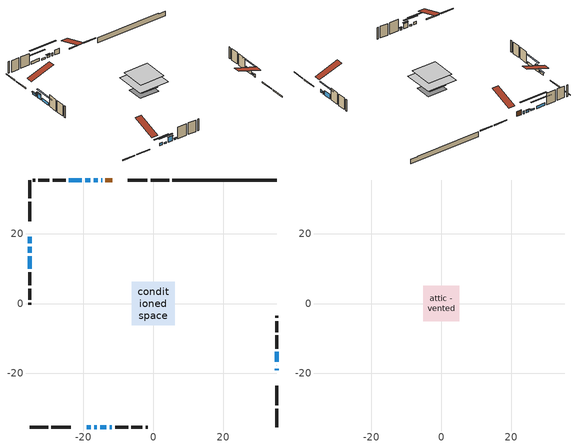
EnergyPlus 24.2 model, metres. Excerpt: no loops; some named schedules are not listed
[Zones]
conditioned space
 floor adiabatic (AdiabaticFloorConstruction): -6.19,-6.19 -6.19,6.19 6.19,6.19 6.19,-6.19 z2.59
 floor foundation (Slab1 construction): -4.12,-3.35 -4.12,3.35 4.12,3.35 4.12,-3.35 z-1.98
 floor foundation (Slab2 construction): -3.5,-3.5 -3.5,3.5 3.5,3.5 3.5,-3.5 z0
 wall outside (RimJoist1 construction): 4.52,35.32 -0.74,35.32 / -35.32,-35.32 -30.06,-35.32 / -35.32,35.32 -35.32,30.06 / 35.32,-35.32 35.32,-30.06 z0.15:0.45
 wall outside (RimJoist2 construction): -1.66,35.32 -7.27,35.32 / -29.14,-35.32 -23.53,-35.32 / -35.32,29.14 -35.32,23.53 / 35.32,-29.14 35.32,-23.53 z0.15:0.45
 wall outside (AdiabaticWallConstruction 1): -11.74,35.32 -13.68,35.32 z0.15:2.18
 wall outside (AdiabaticWallConstruction): -14.61,35.32 -14.91,35.32 / 35.32,-19.06 35.32,-18.6 / 35.32,-17.67 35.32,-17.65 z0.15:1.37; -19.06,-35.32 -17.84,-35.32 / -20.44,35.32 -24.1,35.32 / -35.32,13.54 -35.32,9.88 z0.15:1.22; -16.91,-35.32 -16.14,-35.32 / -12.46,-35.32 -11.85,-35.32 / -17.99,35.32 -19.52,35.32 z0.15:0.76; -15.22,-35.32 -13.39,-35.32 / -35.32,16.3 -35.32,14.47 z0.15:2.28; -15.84,35.32 -17.06,35.32 / -35.32,19.06 -35.32,17.23 z0.15:1.07; 35.32,-16.72 35.32,-13.83 z0.15:1.98
 wall outside (Wall1 construction): -25.03,35.32 -28.78,35.32 / -10.92,-35.32 -7.17,-35.32 / -35.32,8.95 -35.32,5.21 / 35.32,-12.9 35.32,-9.15 z0.15:5.03
 wall outside (Wall2 construction): -29.71,35.32 -32.85,35.32 / -6.24,-35.32 -3.1,-35.32 / -35.32,4.28 -35.32,1.13 / 35.32,-8.22 35.32,-5.07 z0.15:5.03
 wall outside (Wall3 construction): -33.78,35.32 -34.39,35.32 / -2.17,-35.32 -1.56,-35.32 / -35.32,0.2 -35.32,-0.41 / 35.32,-4.15 35.32,-3.53 z0.15:5.03
 wall foundation (FoundationWall1 construction): 5.45,35.32,-1.98 5.45,35.32,0.15 32.33,35.32,0.15 32.33,35.32,-0.16 35.32,35.32,-0.16 35.32,35.32,-1.98
 window (WindowConstruction 10): -14.61,35.32 -14.91,35.32 z0.15:1.37
 window (WindowConstruction 3): -19.06,-35.32 -17.84,-35.32 z0.15:1.22
 window (WindowConstruction 4): -16.91,-35.32 -16.15,-35.32 z0.15:0.76
 window (WindowConstruction 5): -15.22,-35.32 -13.39,-35.32 z0.15:2.28
 window (WindowConstruction 6): -15.84,35.32 -17.06,35.32 z0.15:1.06
 window (WindowConstruction 7): -35.32,19.06 -35.32,17.23 z0.15:1.06
 window (WindowConstruction 8): -35.32,16.3 -35.32,14.47 z0.15:2.28
 window (WindowConstruction 9): -12.46,-35.32 -11.85,-35.32 z0.15:0.76
 window (WindowConstruction 13): -17.99,35.32 -19.51,35.32 z0.15:0.76
 window (WindowConstruction 11): 35.32,-19.06 35.32,-18.6 z0.15:1.37
 window (WindowConstruction 12): 35.32,-17.67 35.32,-17.65 z0.15:1.37
 window (WindowConstruction): 35.32,-16.72 35.32,-13.83 z0.15:1.98
 window (WindowConstruction 1): -20.44,35.32 -24.1,35.32 z0.15:1.22
 window (WindowConstruction 2): -35.32,13.54 -35.32,9.88 z0.15:1.22
 door (Door): -11.74,35.32 -13.68,35.32 z0.15:2.18
 ceiling adiabatic (AdiabaticFloorConstruction): 6.19,-6.19 6.19,6.19 -6.19,6.19 -6.19,-6.19 z2.59
attic - vented
 floor to conditioned space (Floor1 construction Reversed): -5.1,-5.1 -5.1,5.1 5.1,5.1 5.1,-5.1 z5.03
 roof outside (Roof1 construction): -10.81,35.32,5.03 -10.81,25.38,8.34 -8.19,25.38,8.34 -8.19,35.32,5.03; -19.99,-35.32,5.03 -19.99,-25.38,8.34 -22.61,-25.38,8.34 -22.61,-35.32,5.03; -35.32,19.99,5.03 -25.38,19.99,8.34 -25.38,22.61,8.34 -35.32,22.61,5.03; 35.32,-19.99,5.03 25.38,-19.99,8.34 25.38,-22.61,8.34 35.32,-22.61,5.03
shading: -15.2,-35.32 -21.7,-35.32 -21.7,-35.73 -15.2,-35.73 z3.86; -13.51,-35.32 -19.55,-35.32 -19.55,-35.73 -13.51,-35.73 z3.4; -13.19,-35.32 -15.42,-35.32 -15.42,-35.73 -13.19,-35.73 z2.48; -17.26,35.32 -15.64,35.32 -15.64,35.73 -17.26,35.73 z1.27; -35.32,17.03 -35.32,19.26 -35.73,19.26 -35.73,17.03 z1.27; -35.32,14.27 -35.32,16.5 -35.73,16.5 -35.73,14.27 z2.48; -11.65,-35.32 -12.66,-35.32 -12.66,-35.73 -11.65,-35.73 z0.96; -24.6,35.32 -12.91,35.32 -12.91,35.73 -24.6,35.73 z5.84; 35.32,-11.19 35.32,-19.36 35.73,-19.36 35.73,-11.19 z4.62; -26.74,35.32 -17.8,35.32 -17.8,35.73 -26.74,35.73 z3.86; -35.32,7.24 -35.32,16.18 -35.73,16.18 -35.73,7.24 z3.86
[Building]
Building 1: Terrain=Suburbs
[Site:Location]
Toronto Intl AP_ON: Latitude {deg}=43.68; Longitude {deg}=-79.63; Time Zone {hr}=-5; Elevation {m}=173; Keep Site Location Information=Yes
[Site:GroundTemperature:Shallow]
4.59119, 2.66285, 2.50842, 3.42352, 7.09712, 10.7536, 13.9236, 15.9317, 16.1023, 14.4691, 11.3799, 7.83558
[Site:WaterMainsTemperature]
Calculation Method=Schedule; Temperature Schedule=mains temperature schedule
[Material] Roughness=Rough; Thermal Absorptance=0.9
Name | Thickness {m} | Conductivity {W/m-K} | Density {kg/m3} | Specific Heat {J/kg-K} | Solar Absorptance | Visible Absorptance
asphalt or fiberglass shingles | 0.00635 | 0.162714 | 1121.4 | 1465.45 | 0.4 | 0.4
ceiling loosefill ins | 0.0846667 | 0.0480833 | 16.02 | 1046.75 | 0.7 | 0.7
ceiling stud and cavity | 0.1397 | 0.102635 | 65.682 | 1177.47 | 0.7 | 0.7
concrete 4.0 in. | 0.1016 | 1.803125 | 2242.8 | 837.4 | 0.7 | 0.7
concrete 8.0 in. | 0.2032 | 1.803125 | 2242.8 | 837.4 | 0.7 | 0.7
door material | 0.04445 | 0.188738 | 512.64 | 1214.23 | 0.7 | 0.7
exterior vertical ins | 0.0125472 | 0.029427 | 32.04 | 1214.23 | 0.7 | 0.7
floor covering | 0.0127 | 0.0433444 | 54.468 | 1339.84 | 0.6 | 0.6
floor rigid ins; wall rigid ins | 0.512978 | 0.029427 | 32.04 | 1214.23 | 0.7 | 0.7
floor stud and cavity | 0.1397 | 1.75129 | 37.0049 | 1207.88 | 0.7 | 0.7
furniture material conditioned space 1 | 0.1524 | 0.115458 | 640.8 | 1214.23 | 0.6 | 0.6
gypsum board | 0.0127 | 0.160291 | 801 | 837.4 | 0.6 | 0.6
gypsum board 1 | 0.0127 | 0.160291 | 801 | 837.4 | 0.7 | 0.7
osb sheathing 0.5 in. | 0.0127 | 0.115458 | 512.64 | 1214.23 | 0.7 | 0.7
osb sheathing 0.75 in. | 0.01905 | 0.115458 | 512.64 | 1214.23 | 0.7 | 0.7
osb sheathing 2.0 in. | 0.0508 | 0.115458 | 512.64 | 1214.23 | 0.7 | 0.7
rim joist rigid ins | 0.051816 | 0.029427 | 32.04 | 1214.23 | 0.7 | 0.7
rim joist stud and cavity | 0.0508 | 0.0379815 | 125.044 | 1163.47 | 0.6 | 0.6
rim joist stud and cavity 1 | 0.0508 | 0.278529 | 125.044 | 1163.47 | 0.6 | 0.6
wall stud and cavity | 0.1397 | 0.0818765 | 139.0536 | 1170.24 | 0.7 | 0.7
wall stud and cavity 1 | 0.1397 | 0.0827303 | 139.0536 | 1170.24 | 0.7 | 0.7
wall stud and cavity 2 | 0.1397 | 0.0846727 | 139.0536 | 1170.24 | 0.7 | 0.7
wall stud and cavity 3 | 0.0889 | 0.380278 | 52.3479 | 1209.89 | 0.7 | 0.7
wall stud and cavity 4 | 0.0889 | 0.391764 | 83.0341 | 1211.67 | 0.7 | 0.7
wood siding | 0.0254 | 0.102417 | 544.68 | 1172.36 | 0.4 | 0.4
wood siding 1; wood siding 2; wood siding 3 | 0.0254 | 0.102417 | 544.68 | 1172.36 | 0.7 | 0.7
[WindowMaterial:SimpleGlazingSystem]
Name | U-Factor {W/m2-K} | Solar Heat Gain Coefficient
WindowMaterial | 3.308 | 0.71
WindowMaterial 1 | 3.32958 | 0.66
WindowMaterial 10 | 3.35456 | 0.58
WindowMaterial 11 | 3.3256 | 0.36
WindowMaterial 12 | 3.15754 | 0.19
WindowMaterial 2 | 3.324469 | 0.67
WindowMaterial 3 | 3.48686 | 0.56
WindowMaterial 4 | 3.57657 | 0.44
WindowMaterial 5 | 3.409639 | 0.64
WindowMaterial 6 | 3.49651 | 0.54
WindowMaterial 7 | 3.46244 | 0.58
WindowMaterial 8 | 3.31141 | 0.6
WindowMaterial 9 | 3.60894 | 0.4
[Construction]
AdiabaticFloorConstruction: floor stud and cavity, floor rigid ins, osb sheathing 0.75 in., floor covering
AdiabaticWallConstruction: wood siding 2, wall rigid ins, wall stud and cavity 3, gypsum board
AdiabaticWallConstruction 1: wood siding 3, wall rigid ins, wall stud and cavity 3, gypsum board
Door: door material
Floor1 construction Reversed: gypsum board, ceiling stud and cavity, ceiling loosefill ins
FoundationWall1 construction: concrete 8.0 in., gypsum board 1
furniture construction conditioned space 1: furniture material conditioned space 1
PartitionWallConstruction: gypsum board, wall stud and cavity 4, gypsum board
RimJoist1 construction: wood siding 1, osb sheathing 2.0 in., rim joist stud and cavity
RimJoist2 construction: wood siding 1, rim joist rigid ins, osb sheathing 2.0 in., rim joist stud and cavity 1
Roof1 construction: asphalt or fiberglass shingles
Slab1 construction; Slab2 construction: concrete 4.0 in.
Wall1 construction: wood siding, osb sheathing 0.5 in., wall stud and cavity, gypsum board
Wall2 construction: wood siding, osb sheathing 0.5 in., wall stud and cavity 1, gypsum board
Wall3 construction: wood siding, osb sheathing 0.5 in., wall stud and cavity 2, gypsum board
WindowConstruction: WindowMaterial
WindowConstruction 1: WindowMaterial 1
WindowConstruction 10: WindowMaterial 10
WindowConstruction 11: WindowMaterial 11
WindowConstruction 12: WindowMaterial 12
WindowConstruction 13; WindowConstruction 4: WindowMaterial 4
WindowConstruction 2: WindowMaterial 2
WindowConstruction 3: WindowMaterial 3
WindowConstruction 5: WindowMaterial 5
WindowConstruction 6: WindowMaterial 6
WindowConstruction 7: WindowMaterial 7
WindowConstruction 8: WindowMaterial 8
WindowConstruction 9: WindowMaterial 9
[Zone] Multiplier=1; Part of Total Floor Area=Yes
Name | Volume {m3}
attic - vented | 56.0919
conditioned space | 538.2
[Space]
Name | Zone | Volume {m3}
attic - vented 1 | attic - vented | 56.0919
conditioned space 1 | conditioned space | 538.2
[ZoneInfiltration:EffectiveLeakageArea]
infil attic - vented 1: Zone or Space=attic - vented 1; Schedule=Always On Discrete; Effective Air Leakage Area {cm2}=4313.38; Stack Coefficient=0.000230505; Wind Coefficient=1.02579e-05
[ZoneMixing]
whole house fan mix: Zone or Space=attic - vented; Schedule=Always On Continuous; Design Flow Rate Calculation Method=Flow/Zone; Design Flow Rate {m3/s}=0; Source Zone or Space=conditioned space
[SurfaceProperty:ExposedFoundationPerimeter] Exposed Perimeter Calculation Method=TotalExposedPerimeter
Name | Total Exposed Perimeter {m}
Slab1 | 29.871
Slab2 | 21.336
[InternalMass] Zone or ZoneList=conditioned space; Space or SpaceList=conditioned space 1
Name | Construction | Surface Area {m2}
furniture mass conditioned space 1 | furniture construction conditioned space 1 | 103.012
partition wall mass | PartitionWallConstruction | 257.53
[Lights]
interior lighting: Zone or ZoneList or Space or SpaceList=conditioned space 1; Schedule=interior lighting schedule; Design Level Calculation Method=LightingLevel; Lighting Level {W}=343.2; Return Air Fraction=0; Fraction Radiant=0.6; Fraction Visible=0.2; Fraction Replaceable=1
[People]
occupants: Zone or ZoneList or Space or SpaceList=conditioned space 1; Number of People Schedule=occupants schedule; Number of People Calculation Method=People; Number of People=3; Fraction Radiant=0.314171; Sensible Heat Fraction=0.56303; Activity Level Schedule=occupants activity schedule; Carbon Dioxide Generation Rate {m3/s-W}=0; Enable ASHRAE 55 Comfort Warnings=No; Mean Radiant Temperature Calculation Type=EnclosureAveraged
[ElectricEquipment] Zone or ZoneList or Space or SpaceList=conditioned space 1; Design Level Calculation Method=EquipmentLevel
Name | Schedule | Design Level {W} | Fraction Latent | Fraction Radiant | Fraction Lost
clothes dryer | clothes dryer schedule | 140.772 | 0.015 | 0.081 | 0.85
clothes washer | clothes washer schedule | 32.1985 | 0.03 | 0.162 | 0.7
cooking range | cooking range schedule | 215.147 | 0.08 | 0.432 | 0.2
dishwasher | dishwasher schedule | 66.8632 | 0.3 | 0.18 | 0.4
fridge | fridge schedule | 72.9452 | 0 | 0.6 | 0
mech vent bath fan 0 | mech vent bath fan 0 schedule | 50.2 | 0 | 0 | 1
mech vent bath fan 1 | mech vent bath fan 1 schedule | 50.2 | 0 | 0 | 1
mech vent house fan | mech vent house fan schedule | 0 | 0 | 0 | 1
mech vent house fan cfis | mech vent house fan cfis schedule | 0 | 0 | 0 | 0
mech vent range fan 0 | mech vent range fan 0 schedule | 57 | 0 | 0 | 1
misc plug loads | misc plug loads schedule | 494.7 | 0.045 | 0.513 | 0.1
whole house fan | Always On Discrete | 0 | 0 | 0 | 1
[OtherEquipment] Zone or ZoneList or Space or SpaceList=conditioned space 1; Design Level Calculation Method=EquipmentLevel
Name | Fuel Type | Schedule | Design Level {W} | Fraction Latent | Fraction Radiant | Fraction Lost
clothes dryer 1 | Electricity | clothes dryer schedule | 0 | 0.015 | 0.081 | 0.85
cooking range 1 | Electricity | cooking range schedule | 0 | 0.08 | 0.432 | 0.2
general water use latent | None | general water use schedule | 62.594 | 1 | 0 | 0
general water use sensible | None | general water use schedule | -61.6891 | 0 | 0.6 | 0
mech vent house fan latent load | None | Always On Discrete | 0 | 1 | 0 | 0
mech vent house fan sensible load | None | Always On Discrete | 0 | 0 | 0 | 0
water heater energy adjustment1 | NaturalGas | Always On Discrete | 0.01 | 0 | 0 | 1
[ZoneInfiltration:DesignFlowRate] Zone or ZoneList or Space or SpaceList=conditioned space 1; Schedule=Always On Discrete; Design Flow Rate Calculation Method=Flow/Zone; Design Flow Rate {m3/s}=0
infil flow; natural vent flow; whole house fan flow
[Foundation:Kiva] Initial Indoor Air Temperature {C}=18; Wall Depth Below Slab {m}=0.2032
Name | Wall Height Above Grade {m} | Custom Block Material Name 1 | Custom Block Depth 1 {m} | Custom Block X Position 1 {m} | Custom Block Z Position 1 {m}
Foundation Kiva 1 | 0.149992 | exterior vertical ins | 2.13 | 0.2159 | 0
Foundation Kiva 2 | 0.1016
[Foundation:Kiva:Settings]
Soil Conductivity {W/m-K}=0.849921; Soil Density {kg/m3}=1842.3; Soil Specific Heat {J/kg-K}=418.7; Ground Solar Absorptivity=0.9; Ground Thermal Absorptivity=0.9; Ground Surface Roughness {m}=0.03; Far-Field Width {m}=40; Deep-Ground Boundary Condition=ZeroFlux; Deep-Ground Depth {m}=40; Minimum Cell Dimension {m}=0.2; Maximum Cell Growth Coefficient=3; Simulation Timestep=Timestep
[Exterior:Lights]
exterior lighting: Schedule=exterior lighting schedule; Design Level {W}=75.6
[Schedule:Constant]
Name | Hourly Value
Always On Continuous; mech vent house fan schedule; mech vent house fan cfis schedule; Always On Discrete | 1
occupants activity schedule | 117.228
fridge schedule | 0
[Schedule:Week:Daily]
interior lighting schedule Week Rule - Jan1-Jan27: interior lighting schedule day, interior lighting schedule day, interior lighting schedule day, interior lighting schedule day, interior lighting schedule day, interior lighting schedule day, interior lighting schedule day, interior lighting schedule default day, interior lighting schedule default day, interior lighting schedule default day, interior lighting schedule default day, interior lighting schedule default day
interior lighting schedule Week Rule - Jan28-Feb3: interior lighting schedule day, interior lighting schedule day, interior lighting schedule day, interior lighting schedule day, interior lighting schedule day 1, interior lighting schedule day 1, interior lighting schedule day 1, interior lighting schedule default day, interior lighting schedule default day, interior lighting schedule default day, interior lighting schedule default day, interior lighting schedule default day
interior lighting schedule Week Rule - Feb4-Feb24: interior lighting schedule day 1, interior lighting schedule day 1, interior lighting schedule day 1, interior lighting schedule day 1, interior lighting schedule day 1, interior lighting schedule day 1, interior lighting schedule day 1, interior lighting schedule default day, interior lighting schedule default day, interior lighting schedule default day, interior lighting schedule default day, interior lighting schedule default day
interior lighting schedule Week Rule - Feb25-Mar3: interior lighting schedule day 1, interior lighting schedule day 1, interior lighting schedule day 1, interior lighting schedule day 1, interior lighting schedule day 2, interior lighting schedule day 2, interior lighting schedule day 2, interior lighting schedule default day, interior lighting schedule default day, interior lighting schedule default day, interior lighting schedule default day, interior lighting schedule default day
interior lighting schedule Week Rule - Mar4-Mar31: interior lighting schedule day 2, interior lighting schedule day 2, interior lighting schedule day 2, interior lighting schedule day 2, interior lighting schedule day 2, interior lighting schedule day 2, interior lighting schedule day 2, interior lighting schedule default day, interior lighting schedule default day, interior lighting schedule default day, interior lighting schedule default day, interior lighting schedule default day
interior lighting schedule Week Rule - Apr1-Apr28: interior lighting schedule day 3, interior lighting schedule day 3, interior lighting schedule day 3, interior lighting schedule day 3, interior lighting schedule day 3, interior lighting schedule day 3, interior lighting schedule day 3, interior lighting schedule default day, interior lighting schedule default day, interior lighting schedule default day, interior lighting schedule default day, interior lighting schedule default day
interior lighting schedule Week Rule - Apr29-May5: interior lighting schedule day 3, interior lighting schedule day 3, interior lighting schedule day 4, interior lighting schedule day 4, interior lighting schedule day 4, interior lighting schedule day 4, interior lighting schedule day 4, interior lighting schedule default day, interior lighting schedule default day, interior lighting schedule default day, interior lighting schedule default day, interior lighting schedule default day
interior lighting schedule Week Rule - May6-May26: interior lighting schedule day 4, interior lighting schedule day 4, interior lighting schedule day 4, interior lighting schedule day 4, interior lighting schedule day 4, interior lighting schedule day 4, interior lighting schedule day 4, interior lighting schedule default day, interior lighting schedule default day, interior lighting schedule default day, interior lighting schedule default day, interior lighting schedule default day
interior lighting schedule Week Rule - May27-Jun2: interior lighting schedule day 4, interior lighting schedule day 4, interior lighting schedule day 4, interior lighting schedule day 4, interior lighting schedule day 4, interior lighting schedule day 5, interior lighting schedule day 5, interior lighting schedule default day, interior lighting schedule default day, interior lighting schedule default day, interior lighting schedule default day, interior lighting schedule default day
interior lighting schedule Week Rule - Jun3-Jun30: interior lighting schedule day 5, interior lighting schedule day 5, interior lighting schedule day 5, interior lighting schedule day 5, interior lighting schedule day 5, interior lighting schedule day 5, interior lighting schedule day 5, interior lighting schedule default day, interior lighting schedule default day, interior lighting schedule default day, interior lighting schedule default day, interior lighting schedule default day
interior lighting schedule Week Rule - Jul1-Jul28: interior lighting schedule day 6, interior lighting schedule day 6, interior lighting schedule day 6, interior lighting schedule day 6, interior lighting schedule day 6, interior lighting schedule day 6, interior lighting schedule day 6, interior lighting schedule default day, interior lighting schedule default day, interior lighting schedule default day, interior lighting schedule default day, interior lighting schedule default day
interior lighting schedule Week Rule - Jul29-Aug4: interior lighting schedule day 6, interior lighting schedule day 6, interior lighting schedule day 6, interior lighting schedule day 7, interior lighting schedule day 7, interior lighting schedule day 7, interior lighting schedule day 7, interior lighting schedule default day, interior lighting schedule default day, interior lighting schedule default day, interior lighting schedule default day, interior lighting schedule default day
interior lighting schedule Week Rule - Aug5-Aug25: interior lighting schedule day 7, interior lighting schedule day 7, interior lighting schedule day 7, interior lighting schedule day 7, interior lighting schedule day 7, interior lighting schedule day 7, interior lighting schedule day 7, interior lighting schedule default day, interior lighting schedule default day, interior lighting schedule default day, interior lighting schedule default day, interior lighting schedule default day
interior lighting schedule Week Rule - Aug26-Sep1: interior lighting schedule day 7, interior lighting schedule day 7, interior lighting schedule day 7, interior lighting schedule day 7, interior lighting schedule day 7, interior lighting schedule day 7, interior lighting schedule day 8, interior lighting schedule default day, interior lighting schedule default day, interior lighting schedule default day, interior lighting schedule default day, interior lighting schedule default day
interior lighting schedule Week Rule - Sep2-Sep29: interior lighting schedule day 8, interior lighting schedule day 8, interior lighting schedule day 8, interior lighting schedule day 8, interior lighting schedule day 8, interior lighting schedule day 8, interior lighting schedule day 8, interior lighting schedule default day, interior lighting schedule default day, interior lighting schedule default day, interior lighting schedule default day, interior lighting schedule default day
interior lighting schedule Week Rule - Sep30-Oct6: interior lighting schedule day 8, interior lighting schedule day 9, interior lighting schedule day 9, interior lighting schedule day 9, interior lighting schedule day 9, interior lighting schedule day 9, interior lighting schedule day 9, interior lighting schedule default day, interior lighting schedule default day, interior lighting schedule default day, interior lighting schedule default day, interior lighting schedule default day
interior lighting schedule Week Rule - Oct7-Oct27: interior lighting schedule day 9, interior lighting schedule day 9, interior lighting schedule day 9, interior lighting schedule day 9, interior lighting schedule day 9, interior lighting schedule day 9, interior lighting schedule day 9, interior lighting schedule default day, interior lighting schedule default day, interior lighting schedule default day, interior lighting schedule default day, interior lighting schedule default day
interior lighting schedule Week Rule - Oct28-Nov3: interior lighting schedule day 9, interior lighting schedule day 9, interior lighting schedule day 9, interior lighting schedule day 9, interior lighting schedule day 10, interior lighting schedule day 10, interior lighting schedule day 10, interior lighting schedule default day, interior lighting schedule default day, interior lighting schedule default day, interior lighting schedule default day, interior lighting schedule default day
interior lighting schedule Week Rule - Nov4-Nov24: interior lighting schedule day 10, interior lighting schedule day 10, interior lighting schedule day 10, interior lighting schedule day 10, interior lighting schedule day 10, interior lighting schedule day 10, interior lighting schedule day 10, interior lighting schedule default day, interior lighting schedule default day, interior lighting schedule default day, interior lighting schedule default day, interior lighting schedule default day
interior lighting schedule Week Rule - Nov25-Dec1: interior lighting schedule day 10, interior lighting schedule day 10, interior lighting schedule day 10, interior lighting schedule day 10, interior lighting schedule day 10, interior lighting schedule day 10, interior lighting schedule day 11, interior lighting schedule default day, interior lighting schedule default day, interior lighting schedule default day, interior lighting schedule default day, interior lighting schedule default day
interior lighting schedule Week Rule - Dec2-Dec31: interior lighting schedule day 11, interior lighting schedule day 11, interior lighting schedule day 11, interior lighting schedule day 11, interior lighting schedule day 11, interior lighting schedule day 11, interior lighting schedule day 11, interior lighting schedule default day, interior lighting schedule default day, interior lighting schedule default day, interior lighting schedule default day, interior lighting schedule default day
occupants schedule Week Rule - Jan1-Dec31: occupants schedule day, occupants schedule day, occupants schedule day, occupants schedule day, occupants schedule day, occupants schedule day, occupants schedule day, occupants schedule default day, occupants schedule default day, occupants schedule default day, occupants schedule default day, occupants schedule default day
clothes dryer schedule Week Rule - Jan1-Dec31: clothes dryer schedule day, clothes dryer schedule day, clothes dryer schedule day, clothes dryer schedule day, clothes dryer schedule day, clothes dryer schedule day, clothes dryer schedule day, clothes dryer schedule default day, clothes dryer schedule default day, clothes dryer schedule default day, clothes dryer schedule default day, clothes dryer schedule default day
clothes washer schedule Week Rule - Jan1-Dec31: clothes washer schedule day, clothes washer schedule day, clothes washer schedule day, clothes washer schedule day, clothes washer schedule day, clothes washer schedule day, clothes washer schedule day, clothes washer schedule default day, clothes washer schedule default day, clothes washer schedule default day, clothes washer schedule default day, clothes washer schedule default day
cooking range schedule Week Rule - Jan1-Dec31: cooking range schedule day, cooking range schedule day, cooking range schedule day, cooking range schedule day, cooking range schedule day, cooking range schedule day, cooking range schedule day, cooking range schedule default day, cooking range schedule default day, cooking range schedule default day, cooking range schedule default day, cooking range schedule default day
dishwasher schedule Week Rule - Jan1-Dec31: dishwasher schedule day, dishwasher schedule day, dishwasher schedule day, dishwasher schedule day, dishwasher schedule day, dishwasher schedule day, dishwasher schedule day, dishwasher schedule default day, dishwasher schedule default day, dishwasher schedule default day, dishwasher schedule default day, dishwasher schedule default day
mech vent bath fan 0 schedule Week Rule - Jan1-Dec31: mech vent bath fan 0 schedule day, mech vent bath fan 0 schedule day, mech vent bath fan 0 schedule day, mech vent bath fan 0 schedule day, mech vent bath fan 0 schedule day, mech vent bath fan 0 schedule day, mech vent bath fan 0 schedule day, mech vent bath fan 0 schedule default day, mech vent bath fan 0 schedule default day, mech vent bath fan 0 schedule default day, mech vent bath fan 0 schedule default day, mech vent bath fan 0 schedule default day
mech vent bath fan 1 schedule Week Rule - Jan1-Dec31: mech vent bath fan 1 schedule day, mech vent bath fan 1 schedule day, mech vent bath fan 1 schedule day, mech vent bath fan 1 schedule day, mech vent bath fan 1 schedule day, mech vent bath fan 1 schedule day, mech vent bath fan 1 schedule day, mech vent bath fan 1 schedule default day, mech vent bath fan 1 schedule default day, mech vent bath fan 1 schedule default day, mech vent bath fan 1 schedule default day, mech vent bath fan 1 schedule default day
mech vent range fan 0 schedule Week Rule - Jan1-Dec31: mech vent range fan 0 schedule day, mech vent range fan 0 schedule day, mech vent range fan 0 schedule day, mech vent range fan 0 schedule day, mech vent range fan 0 schedule day, mech vent range fan 0 schedule day, mech vent range fan 0 schedule day, mech vent range fan 0 schedule default day, mech vent range fan 0 schedule default day, mech vent range fan 0 schedule default day, mech vent range fan 0 schedule default day, mech vent range fan 0 schedule default day
misc plug loads schedule Week Rule - Jan1-Dec31: misc plug loads schedule day, misc plug loads schedule day, misc plug loads schedule day, misc plug loads schedule day, misc plug loads schedule day, misc plug loads schedule day, misc plug loads schedule day, misc plug loads schedule default day, misc plug loads schedule default day, misc plug loads schedule default day, misc plug loads schedule default day, misc plug loads schedule default day
general water use schedule Week Rule - Jan1-Dec31: general water use schedule day, general water use schedule day, general water use schedule day, general water use schedule day, general water use schedule day, general water use schedule day, general water use schedule day, general water use schedule default day, general water use schedule default day, general water use schedule default day, general water use schedule default day, general water use schedule default day
exterior lighting schedule Week Rule - Jan1-Jan27: exterior lighting schedule day, exterior lighting schedule day, exterior lighting schedule day, exterior lighting schedule day, exterior lighting schedule day, exterior lighting schedule day, exterior lighting schedule day, exterior lighting schedule default day, exterior lighting schedule default day, exterior lighting schedule default day, exterior lighting schedule default day, exterior lighting schedule default day
exterior lighting schedule Week Rule - Jan28-Feb3: exterior lighting schedule day, exterior lighting schedule day, exterior lighting schedule day, exterior lighting schedule day, exterior lighting schedule day 1, exterior lighting schedule day 1, exterior lighting schedule day 1, exterior lighting schedule default day, exterior lighting schedule default day, exterior lighting schedule default day, exterior lighting schedule default day, exterior lighting schedule default day
exterior lighting schedule Week Rule - Feb4-Feb24: exterior lighting schedule day 1, exterior lighting schedule day 1, exterior lighting schedule day 1, exterior lighting schedule day 1, exterior lighting schedule day 1, exterior lighting schedule day 1, exterior lighting schedule day 1, exterior lighting schedule default day, exterior lighting schedule default day, exterior lighting schedule default day, exterior lighting schedule default day, exterior lighting schedule default day
exterior lighting schedule Week Rule - Feb25-Mar3: exterior lighting schedule day 1, exterior lighting schedule day 1, exterior lighting schedule day 1, exterior lighting schedule day 1, exterior lighting schedule day 2, exterior lighting schedule day 2, exterior lighting schedule day 2, exterior lighting schedule default day, exterior lighting schedule default day, exterior lighting schedule default day, exterior lighting schedule default day, exterior lighting schedule default day
exterior lighting schedule Week Rule - Mar4-Mar31: exterior lighting schedule day 2, exterior lighting schedule day 2, exterior lighting schedule day 2, exterior lighting schedule day 2, exterior lighting schedule day 2, exterior lighting schedule day 2, exterior lighting schedule day 2, exterior lighting schedule default day, exterior lighting schedule default day, exterior lighting schedule default day, exterior lighting schedule default day, exterior lighting schedule default day
exterior lighting schedule Week Rule - Apr1-Apr28: exterior lighting schedule day 3, exterior lighting schedule day 3, exterior lighting schedule day 3, exterior lighting schedule day 3, exterior lighting schedule day 3, exterior lighting schedule day 3, exterior lighting schedule day 3, exterior lighting schedule default day, exterior lighting schedule default day, exterior lighting schedule default day, exterior lighting schedule default day, exterior lighting schedule default day
exterior lighting schedule Week Rule - Apr29-May5: exterior lighting schedule day 3, exterior lighting schedule day 3, exterior lighting schedule day 4, exterior lighting schedule day 4, exterior lighting schedule day 4, exterior lighting schedule day 4, exterior lighting schedule day 4, exterior lighting schedule default day, exterior lighting schedule default day, exterior lighting schedule default day, exterior lighting schedule default day, exterior lighting schedule default day
exterior lighting schedule Week Rule - May6-May26: exterior lighting schedule day 4, exterior lighting schedule day 4, exterior lighting schedule day 4, exterior lighting schedule day 4, exterior lighting schedule day 4, exterior lighting schedule day 4, exterior lighting schedule day 4, exterior lighting schedule default day, exterior lighting schedule default day, exterior lighting schedule default day, exterior lighting schedule default day, exterior lighting schedule default day
exterior lighting schedule Week Rule - May27-Jun2: exterior lighting schedule day 4, exterior lighting schedule day 4, exterior lighting schedule day 4, exterior lighting schedule day 4, exterior lighting schedule day 4, exterior lighting schedule day 5, exterior lighting schedule day 5, exterior lighting schedule default day, exterior lighting schedule default day, exterior lighting schedule default day, exterior lighting schedule default day, exterior lighting schedule default day
exterior lighting schedule Week Rule - Jun3-Jun30: exterior lighting schedule day 5, exterior lighting schedule day 5, exterior lighting schedule day 5, exterior lighting schedule day 5, exterior lighting schedule day 5, exterior lighting schedule day 5, exterior lighting schedule day 5, exterior lighting schedule default day, exterior lighting schedule default day, exterior lighting schedule default day, exterior lighting schedule default day, exterior lighting schedule default day
exterior lighting schedule Week Rule - Jul1-Jul28: exterior lighting schedule day 6, exterior lighting schedule day 6, exterior lighting schedule day 6, exterior lighting schedule day 6, exterior lighting schedule day 6, exterior lighting schedule day 6, exterior lighting schedule day 6, exterior lighting schedule default day, exterior lighting schedule default day, exterior lighting schedule default day, exterior lighting schedule default day, exterior lighting schedule default day
exterior lighting schedule Week Rule - Jul29-Aug4: exterior lighting schedule day 6, exterior lighting schedule day 6, exterior lighting schedule day 6, exterior lighting schedule day 7, exterior lighting schedule day 7, exterior lighting schedule day 7, exterior lighting schedule day 7, exterior lighting schedule default day, exterior lighting schedule default day, exterior lighting schedule default day, exterior lighting schedule default day, exterior lighting schedule default day
exterior lighting schedule Week Rule - Aug5-Aug25: exterior lighting schedule day 7, exterior lighting schedule day 7, exterior lighting schedule day 7, exterior lighting schedule day 7, exterior lighting schedule day 7, exterior lighting schedule day 7, exterior lighting schedule day 7, exterior lighting schedule default day, exterior lighting schedule default day, exterior lighting schedule default day, exterior lighting schedule default day, exterior lighting schedule default day
exterior lighting schedule Week Rule - Aug26-Sep1: exterior lighting schedule day 7, exterior lighting schedule day 7, exterior lighting schedule day 7, exterior lighting schedule day 7, exterior lighting schedule day 7, exterior lighting schedule day 7, exterior lighting schedule day 8, exterior lighting schedule default day, exterior lighting schedule default day, exterior lighting schedule default day, exterior lighting schedule default day, exterior lighting schedule default day
exterior lighting schedule Week Rule - Sep2-Sep29: exterior lighting schedule day 8, exterior lighting schedule day 8, exterior lighting schedule day 8, exterior lighting schedule day 8, exterior lighting schedule day 8, exterior lighting schedule day 8, exterior lighting schedule day 8, exterior lighting schedule default day, exterior lighting schedule default day, exterior lighting schedule default day, exterior lighting schedule default day, exterior lighting schedule default day
[Schedule:Year]
interior lighting schedule: interior lighting schedule Week Rule - Jan1-Jan27, 1, 1, 1, 27, interior lighting schedule Week Rule - Jan28-Feb3, 1, 28, 2, 3, interior lighting schedule Week Rule - Feb4-Feb24, 2, 4, 2, 24, interior lighting schedule Week Rule - Feb25-Mar3, 2, 25, 3, 3, interior lighting schedule Week Rule - Mar4-Mar31, 3, 4, 3, 31, interior lighting schedule Week Rule - Apr1-Apr28, 4, 1, 4, 28, interior lighting schedule Week Rule - Apr29-May5, 4, 29, 5, 5, interior lighting schedule Week Rule - May6-May26, 5, 6, 5, 26, interior lighting schedule Week Rule - May27-Jun2, 5, 27, 6, 2, interior lighting schedule Week Rule - Jun3-Jun30, 6, 3, 6, 30, interior lighting schedule Week Rule - Jul1-Jul28, 7, 1, 7, 28, interior lighting schedule Week Rule - Jul29-Aug4, 7, 29, 8, 4, interior lighting schedule Week Rule - Aug5-Aug25, 8, 5, 8, 25, interior lighting schedule Week Rule - Aug26-Sep1, 8, 26, 9, 1, interior lighting schedule Week Rule - Sep2-Sep29, 9, 2, 9, 29, interior lighting schedule Week Rule - Sep30-Oct6, 9, 30, 10, 6, interior lighting schedule Week Rule - Oct7-Oct27, 10, 7, 10, 27, interior lighting schedule Week Rule - Oct28-Nov3, 10, 28, 11, 3, interior lighting schedule Week Rule - Nov4-Nov24, 11, 4, 11, 24, interior lighting schedule Week Rule - Nov25-Dec1, 11, 25, 12, 1, interior lighting schedule Week Rule - Dec2-Dec31, 12, 2, 12, 31
occupants schedule: occupants schedule Week Rule - Jan1-Dec31, 1, 1, 12, 31
clothes dryer schedule: clothes dryer schedule Week Rule - Jan1-Dec31, 1, 1, 12, 31
clothes washer schedule: clothes washer schedule Week Rule - Jan1-Dec31, 1, 1, 12, 31
cooking range schedule: cooking range schedule Week Rule - Jan1-Dec31, 1, 1, 12, 31
dishwasher schedule: dishwasher schedule Week Rule - Jan1-Dec31, 1, 1, 12, 31
mech vent bath fan 0 schedule: mech vent bath fan 0 schedule Week Rule - Jan1-Dec31, 1, 1, 12, 31
mech vent bath fan 1 schedule: mech vent bath fan 1 schedule Week Rule - Jan1-Dec31, 1, 1, 12, 31
mech vent range fan 0 schedule: mech vent range fan 0 schedule Week Rule - Jan1-Dec31, 1, 1, 12, 31
misc plug loads schedule: misc plug loads schedule Week Rule - Jan1-Dec31, 1, 1, 12, 31
general water use schedule: general water use schedule Week Rule - Jan1-Dec31, 1, 1, 12, 31
exterior lighting schedule: exterior lighting schedule Week Rule - Jan1-Jan27, 1, 1, 1, 27, exterior lighting schedule Week Rule - Jan28-Feb3, 1, 28, 2, 3, exterior lighting schedule Week Rule - Feb4-Feb24, 2, 4, 2, 24, exterior lighting schedule Week Rule - Feb25-Mar3, 2, 25, 3, 3, exterior lighting schedule Week Rule - Mar4-Mar31, 3, 4, 3, 31, exterior lighting schedule Week Rule - Apr1-Apr28, 4, 1, 4, 28, exterior lighting schedule Week Rule - Apr29-May5, 4, 29, 5, 5, exterior lighting schedule Week Rule - May6-May26, 5, 6, 5, 26, exterior lighting schedule Week Rule - May27-Jun2, 5, 27, 6, 2, exterior lighting schedule Week Rule - Jun3-Jun30, 6, 3, 6, 30, exterior lighting schedule Week Rule - Jul1-Jul28, 7, 1, 7, 28, exterior lighting schedule Week Rule - Jul29-Aug4, 7, 29, 8, 4, exterior lighting schedule Week Rule - Aug5-Aug25, 8, 5, 8, 25, exterior lighting schedule Week Rule - Aug26-Sep1, 8, 26, 9, 1, exterior lighting schedule Week Rule - Sep2-Sep29, 9, 2, 9, 29, exterior lighting schedule Week Rule - Sep30-Oct6, 9, 30, 10, 6, exterior lighting schedule Week Rule - Oct7-Oct27, 10, 7, 10, 27, exterior lighting schedule Week Rule - Oct28-Nov3, 10, 28, 11, 3, exterior lighting schedule Week Rule - Nov4-Nov24, 11, 4, 11, 24, exterior lighting schedule Week Rule - Nov25-Dec1, 11, 25, 12, 1, exterior lighting schedule Week Rule - Dec2-Dec31, 12, 2, 12, 31
[Schedule:Compact]
mains temperature schedule: Through: 01/01, For: AllDays, Until: 24:00, 8.43722, Through: 01/02, For: AllDays, Until: 24:00, 8.37111, Through: 01/03, For: AllDays, Until: 24:00, 8.30611, Through: 01/04, For: AllDays, Until: 24:00, 8.24222, Through: 01/05, For: AllDays, Until: 24:00, 8.17944, Through: 01/06, For: AllDays, Until: 24:00, 8.11833, Through: 01/07, For: AllDays, Until: 24:00, 8.05833, Through: 01/08, For: AllDays, Until: 24:00, 7.99944, Through: 01/09, For: AllDays, Until: 24:00, 7.94222, Through: 01/10, For: AllDays, Until: 24:00, 7.88611, Through: 01/11, For: AllDays, Until: 24:00, 7.83167, Through: 01/12, For: AllDays, Until: 24:00, 7.77833, Through: 01/13, For: AllDays, Until: 24:00, 7.72611, Through: 01/14, For: AllDays, Until: 24:00, 7.67556, Through: 01/15, For: AllDays, Until: 24:00, 7.62667, Through: 01/16, For: AllDays, Until: 24:00, 7.57889, Through: 01/17, For: AllDays, Until: 24:00, 7.53278, Through: 01/18, For: AllDays, Until: 24:00, 7.48778, Through: 01/19, For: AllDays, Until: 24:00, 7.44444, Through: 01/20, For: AllDays, Until: 24:00, 7.40278, Through: 01/21, For: AllDays, Until: 24:00, 7.36278, Through: 01/22, For: AllDays, Until: 24:00, 7.32389, Through: 01/23, For: AllDays, Until: 24:00, 7.28667, Through: 01/24, For: AllDays, Until: 24:00, 7.25056, Through: 01/25, For: AllDays, Until: 24:00, 7.21667, Through: 01/26, For: AllDays, Until: 24:00, 7.18389, Through: 01/27, For: AllDays, Until: 24:00, 7.15278, Through: 01/28, For: AllDays, Until: 24:00, 7.12333, Through: 01/29, For: AllDays, Until: 24:00, 7.09556, Through: 01/30, For: AllDays, Until: 24:00, 7.06944, Through: 01/31, For: AllDays, Until: 24:00, 7.04444, Through: 02/01, For: AllDays, Until: 24:00, 7.02167, Through: 02/02, For: AllDays, Until: 24:00, 7, Through: 02/03, For: AllDays, Until: 24:00, 6.98, Through: 02/04, For: AllDays, Until: 24:00, 6.96222, Through: 02/05, For: AllDays, Until: 24:00, 6.94556, Through: 02/06, For: AllDays, Until: 24:00, 6.93056, Through: 02/07, For: AllDays, Until: 24:00, 6.91722, Through: 02/08, For: AllDays, Until: 24:00, 6.90556, Through: 02/09, For: AllDays, Until: 24:00, 6.89556, Through: 02/10, For: AllDays, Until: 24:00, 6.88722, Through: 02/11, For: AllDays, Until: 24:00, 6.88056, Through: 02/12, For: AllDays, Until: 24:00, 6.875, Through: 02/13, For: AllDays, Until: 24:00, 6.87167, Through: 02/14, For: AllDays, Until: 24:00, 6.87, Through: 02/15, For: AllDays, Until: 24:00, 6.87, Through: 02/16, For: AllDays, Until: 24:00, 6.87167, Through: 02/17, For: AllDays, Until: 24:00, 6.875, Through: 02/18, For: AllDays, Until: 24:00, 6.88, Through: 02/19, For: AllDays, Until: 24:00, 6.88611, Through: 02/20, For: AllDays, Until: 24:00, 6.89444, Through: 02/21, For: AllDays, Until: 24:00, 6.90444, Through: 02/22, For: AllDays, Until: 24:00, 6.91611, Through: 02/23, For: AllDays, Until: 24:00, 6.92889, Through: 02/24, For: AllDays, Until: 24:00, 6.94389, Through: 02/25, For: AllDays, Until: 24:00, 6.96056, Through: 02/26, For: AllDays, Until: 24:00, 6.97833, Through: 02/27, For: AllDays, Until: 24:00, 6.99833, Through: 02/28, For: AllDays, Until: 24:00, 7.01944, Through: 03/01, For: AllDays, Until: 24:00, 7.04222, Through: 03/02, For: AllDays, Until: 24:00, 7.06667, Through: 03/03, For: AllDays, Until: 24:00, 7.09278, Through: 03/04, For: AllDays, Until: 24:00, 7.12056, Through: 03/05, For: AllDays, Until: 24:00, 7.15, Through: 03/06, For: AllDays, Until: 24:00, 7.18111, Through: 03/07, For: AllDays, Until: 24:00, 7.21333, Through: 03/08, For: AllDays, Until: 24:00, 7.24722, Through: 03/09, For: AllDays, Until: 24:00, 7.28278, Through: 03/10, For: AllDays, Until: 24:00, 7.32, Through: 03/11, For: AllDays, Until: 24:00, 7.35889, Through: 03/12, For: AllDays, Until: 24:00, 7.39889, Through: 03/13, For: AllDays, Until: 24:00, 7.44056, Through: 03/14, For: AllDays, Until: 24:00, 7.48389, Through: 03/15, For: AllDays, Until: 24:00, 7.52833, Through: 03/16, For: AllDays, Until: 24:00, 7.57444, Through: 03/17, For: AllDays, Until: 24:00, 7.62222, Through: 03/18, For: AllDays, Until: 24:00, 7.67111, Through: 03/19, For: AllDays, Until: 24:00, 7.72111, Through: 03/20, For: AllDays, Until: 24:00, 7.77333, Through: 03/21, For: AllDays, Until: 24:00, 7.82611, Through: 03/22, For: AllDays, Until: 24:00, 7.88111, Through: 03/23, For: AllDays, Until: 24:00, 7.93667, Through: 03/24, For: AllDays, Until: 24:00, 7.99389, Through: 03/25, For: AllDays, Until: 24:00, 8.05278, Through: 03/26, For: AllDays, Until: 24:00, 8.11278, Through: 03/27, For: AllDays, Until: 24:00, 8.17389, Through: 03/28, For: AllDays, Until: 24:00, 8.23611, Through: 03/29, For: AllDays, Until: 24:00, 8.3, Through: 03/30, For: AllDays, Until: 24:00, 8.365, Through: 03/31, For: AllDays, Until: 24:00, 8.43111, Through: 04/01, For: AllDays, Until: 24:00, 8.49833, Through: 04/02, For: AllDays, Until: 24:00, 8.56722, Through: 04/03, For: AllDays, Until: 24:00, 8.63667, Through: 04/04, For: AllDays, Until: 24:00, 8.70778, Through: 04/05, For: AllDays, Until: 24:00, 8.77944, Through: 04/06, For: AllDays, Until: 24:00, 8.85278, Through: 04/07, For: AllDays, Until: 24:00, 8.92667, Through: 04/08, For: AllDays, Until: 24:00, 9.00222, Through: 04/09, For: AllDays, Until: 24:00, 9.07833, Through: 04/10, For: AllDays, Until: 24:00, 9.15556, Through: 04/11, For: AllDays, Until: 24:00, 9.23389, Through: 04/12, For: AllDays, Until: 24:00, 9.31278, Through: 04/13, For: AllDays, Until: 24:00, 9.39278, Through: 04/14, For: AllDays, Until: 24:00, 9.47389, Through: 04/15, For: AllDays, Until: 24:00, 9.55611, Through: 04/16, For: AllDays, Until: 24:00, 9.63833, Through: 04/17, For: AllDays, Until: 24:00, 9.72222, Through: 04/18, For: AllDays, Until: 24:00, 9.80667, Through: 04/19, For: AllDays, Until: 24:00, 9.89167, Through: 04/20, For: AllDays, Until: 24:00, 9.97778, Through: 04/21, For: AllDays, Until: 24:00, 10.0644, Through: 04/22, For: AllDays, Until: 24:00, 10.1517, Through: 04/23, For: AllDays, Until: 24:00, 10.24, Through: 04/24, For: AllDays, Until: 24:00, 10.3289, Through: 04/25, For: AllDays, Until: 24:00, 10.4183, Through: 04/26, For: AllDays, Until: 24:00, 10.5083, Through: 04/27, For: AllDays, Until: 24:00, 10.5989, Through: 04/28, For: AllDays, Until: 24:00, 10.69, Through: 04/29, For: AllDays, Until: 24:00, 10.7817, Through: 04/30, For: AllDays, Until: 24:00, 10.8739, Through: 05/01, For: AllDays, Until: 24:00, 10.9667, Through: 05/02, For: AllDays, Until: 24:00, 11.0594, Through: 05/03, For: AllDays, Until: 24:00, 11.1533, Through: 05/04, For: AllDays, Until: 24:00, 11.2472, Through: 05/05, For: AllDays, Until: 24:00, 11.3411, Through: 05/06, For: AllDays, Until: 24:00, 11.4361, Through: 05/07, For: AllDays, Until: 24:00, 11.5306, Through: 05/08, For: AllDays, Until: 24:00, 11.6261, Through: 05/09, For: AllDays, Until: 24:00, 11.7217, Through: 05/10, For: AllDays, Until: 24:00, 11.8172, Through: 05/11, For: AllDays, Until: 24:00, 11.9128, Through: 05/12, For: AllDays, Until: 24:00, 12.0089, Through: 05/13, For: AllDays, Until: 24:00, 12.105, Through: 05/14, For: AllDays, Until: 24:00, 12.2017, Through: 05/15, For: AllDays, Until: 24:00, 12.2978, Through: 05/16, For: AllDays, Until: 24:00, 12.3944, Through: 05/17, For: AllDays, Until: 24:00, 12.4906, Through: 05/18, For: AllDays, Until: 24:00, 12.5872, Through: 05/19, For: AllDays, Until: 24:00, 12.6833, Through: 05/20, For: AllDays, Until: 24:00, 12.78, Through: 05/21, For: AllDays, Until: 24:00, 12.8761, Through: 05/22, For: AllDays, Until: 24:00, 12.9722, Through: 05/23, For: AllDays, Until: 24:00, 13.0683, Through: 05/24, For: AllDays, Until: 24:00, 13.1639, Through: 05/25, For: AllDays, Until: 24:00, 13.2594, Through: 05/26, For: AllDays, Until: 24:00, 13.355, Through: 05/27, For: AllDays, Until: 24:00, 13.45, Through: 05/28, For: AllDays, Until: 24:00, 13.545, Through: 05/29, For: AllDays, Until: 24:00, 13.6394, Through: 05/30, For: AllDays, Until: 24:00, 13.7333, Through: 05/31, For: AllDays, Until: 24:00, 13.8272, Through: 06/01, For: AllDays, Until: 24:00, 13.9206, Through: 06/02, For: AllDays, Until: 24:00, 14.0139, Through: 06/03, For: AllDays, Until: 24:00, 14.1061, Through: 06/04, For: AllDays, Until: 24:00, 14.1983, Through: 06/05, For: AllDays, Until: 24:00, 14.2894, Through: 06/06, For: AllDays, Until: 24:00, 14.3806, Through: 06/07, For: AllDays, Until: 24:00, 14.4711, Through: 06/08, For: AllDays, Until: 24:00, 14.5606, Through: 06/09, For: AllDays, Until: 24:00, 14.65, Through: 06/10, For: AllDays, Until: 24:00, 14.7383, Through: 06/11, For: AllDays, Until: 24:00, 14.8267, Through: 06/12, For: AllDays, Until: 24:00, 14.9133, Through: 06/13, For: AllDays, Until: 24:00, 15, Through: 06/14, For: AllDays, Until: 24:00, 15.0856, Through: 06/15, For: AllDays, Until: 24:00, 15.1706, Through: 06/16, For: AllDays, Until: 24:00, 15.255, Through: 06/17, For: AllDays, Until: 24:00, 15.3383, Through: 06/18, For: AllDays, Until: 24:00, 15.4206, Through: 06/19, For: AllDays, Until: 24:00, 15.5022, Through: 06/20, For: AllDays, Until: 24:00, 15.5828, Through: 06/21, For: AllDays, Until: 24:00, 15.6628, Through: 06/22, For: AllDays, Until: 24:00, 15.7417, Through: 06/23, For: AllDays, Until: 24:00, 15.8194, Through: 06/24, For: AllDays, Until: 24:00, 15.8961, Through: 06/25, For: AllDays, Until: 24:00, 15.9722, Through: 06/26, For: AllDays, Until: 24:00, 16.0467, Through: 06/27, For: AllDays, Until: 24:00, 16.1206, Through: 06/28, For: AllDays, Until: 24:00, 16.1933, Through: 06/29, For: AllDays, Until: 24:00, 16.265, Through: 06/30, For: AllDays, Until: 24:00, 16.3356, Through: 07/01, For: AllDays, Until: 24:00, 16.4044, Through: 07/02, For: AllDays, Until: 24:00, 16.4728, Through: 07/03, For: AllDays, Until: 24:00, 16.54, Through: 07/04, For: AllDays, Until: 24:00, 16.6056, Through: 07/05, For: AllDays, Until: 24:00, 16.67, Through: 07/06, For: AllDays, Until: 24:00, 16.7333, Through: 07/07, For: AllDays, Until: 24:00, 16.7956, Through: 07/08, For: AllDays, Until: 24:00, 16.8561, Through: 07/09, For: AllDays, Until: 24:00, 16.9156, Through: 07/10, For: AllDays, Until: 24:00, 16.9739, Through: 07/11, For: AllDays, Until: 24:00, 17.0306, Through: 07/12, For: AllDays, Until: 24:00, 17.0861, Through: 07/13, For: AllDays, Until: 24:00, 17.14, Through: 07/14, For: AllDays, Until: 24:00, 17.1928, Through: 07/15, For: AllDays, Until: 24:00, 17.2439, Through: 07/16, For: AllDays, Until: 24:00, 17.2939, Through: 07/17, For: AllDays, Until: 24:00, 17.3422, Through: 07/18, For: AllDays, Until: 24:00, 17.3894, Through: 07/19, For: AllDays, Until: 24:00, 17.435, Through: 07/20, For: AllDays, Until: 24:00, 17.4794, Through: 07/21, For: AllDays, Until: 24:00, 17.5217, Through: 07/22, For: AllDays, Until: 24:00, 17.5628, Through: 07/23, For: AllDays, Until: 24:00, 17.6028, Through: 07/24, For: AllDays, Until: 24:00, 17.6406, Through: 07/25, For: AllDays, Until: 24:00, 17.6772, Through: 07/26, For: AllDays, Until: 24:00, 17.7122, Through: 07/27, For: AllDays, Until: 24:00, 17.7456, Through: 07/28, For: AllDays, Until: 24:00, 17.7778, Through: 07/29, For: AllDays, Until: 24:00, 17.8078, Through: 07/30, For: AllDays, Until: 24:00, 17.8367, Through: 07/31, For: AllDays, Until: 24:00, 17.8639, Through: 08/01, For: AllDays, Until: 24:00, 17.8894, Through: 08/02, For: AllDays, Until: 24:00, 17.9133, Through: 08/03, For: AllDays, Until: 24:00, 17.9361, Through: 08/04, For: AllDays, Until: 24:00, 17.9567, Through: 08/05, For: AllDays, Until: 24:00, 17.9756, Through: 08/06, For: AllDays, Until: 24:00, 17.9933, Through: 08/07, For: AllDays, Until: 24:00, 18.0089, Through: 08/08, For: AllDays, Until: 24:00, 18.0233, Through: 08/09, For: AllDays, Until: 24:00, 18.0361, Through: 08/10, For: AllDays, Until: 24:00, 18.0467, Through: 08/11, For: AllDays, Until: 24:00, 18.0561, Through: 08/12, For: AllDays, Until: 24:00, 18.0639, Through: 08/13, For: AllDays, Until: 24:00, 18.07, Through: 08/14, For: AllDays, Until: 24:00, 18.0739, Through: 08/15, For: AllDays, Until: 24:00, 18.0767, Through: 08/16, For: AllDays, Until: 24:00, 18.0778, Through: 08/17, For: AllDays, Until: 24:00, 18.0772, Through: 08/18, For: AllDays, Until: 24:00, 18.075, Through: 08/19, For: AllDays, Until: 24:00, 18.0706, Through: 08/20, For: AllDays, Until: 24:00, 18.065, Through: 08/21, For: AllDays, Until: 24:00, 18.0578, Through: 08/22, For: AllDays, Until: 24:00, 18.0489, Through: 08/23, For: AllDays, Until: 24:00, 18.0383, Through: 08/24, For: AllDays, Until: 24:00, 18.0261, Through: 08/25, For: AllDays, Until: 24:00, 18.0122, Through: 08/26, For: AllDays, Until: 24:00, 17.9967, Through: 08/27, For: AllDays, Until: 24:00, 17.9794, Through: 08/28, For: AllDays, Until: 24:00, 17.9606, Through: 08/29, For: AllDays, Until: 24:00, 17.9406, Through: 08/30, For: AllDays, Until: 24:00, 17.9183, Through: 08/31, For: AllDays, Until: 24:00, 17.8944, Through: 09/01, For: AllDays, Until: 24:00, 17.8694, Through: 09/02, For: AllDays, Until: 24:00, 17.8428, Through: 09/03, For: AllDays, Until: 24:00, 17.8139, Through: 09/04, For: AllDays, Until: 24:00, 17.7839, Through: 09/05, For: AllDays, Until: 24:00, 17.7522, Through: 09/06, For: AllDays, Until: 24:00, 17.7194, Through: 09/07, For: AllDays, Until: 24:00, 17.6844, Through: 09/08, For: AllDays, Until: 24:00, 17.6483, Through: 09/09, For: AllDays, Until: 24:00, 17.6106, Through: 09/10, For: AllDays, Until: 24:00, 17.5711, Through: 09/11, For: AllDays, Until: 24:00, 17.5306, Through: 09/12, For: AllDays, Until: 24:00, 17.4883, Through: 09/13, For: AllDays, Until: 24:00, 17.4444, Through: 09/14, For: AllDays, Until: 24:00, 17.3989, Through: 09/15, For: AllDays, Until: 24:00, 17.3522, Through: 09/16, For: AllDays, Until: 24:00, 17.3039, Through: 09/17, For: AllDays, Until: 24:00, 17.2544, Through: 09/18, For: AllDays, Until: 24:00, 17.2033, Through: 09/19, For: AllDays, Until: 24:00, 17.1511, Through: 09/20, For: AllDays, Until: 24:00, 17.0972, Through: 09/21, For: AllDays, Until: 24:00, 17.0422, Through: 09/22, For: AllDays, Until: 24:00, 16.9856, Through: 09/23, For: AllDays, Until: 24:00, 16.9278, Through: 09/24, For: AllDays, Until: 24:00, 16.8683, Through: 09/25, For: AllDays, Until: 24:00, 16.8078, Through: 09/26, For: AllDays, Until: 24:00, 16.7461, Through: 09/27, For: AllDays, Until: 24:00, 16.6833, Through: 09/28, For: AllDays, Until: 24:00, 16.6189, Through: 09/29, For: AllDays, Until: 24:00, 16.5533, Through: 09/30, For: AllDays, Until: 24:00, 16.4867, Through: 10/01, For: AllDays, Until: 24:00, 16.4189, Through: 10/02, For: AllDays, Until: 24:00, 16.3494, Through: 10/03, For: AllDays, Until: 24:00, 16.2794, Through: 10/04, For: AllDays, Until: 24:00, 16.2083, Through: 10/05, For: AllDays, Until: 24:00, 16.1356, Through: 10/06, For: AllDays, Until: 24:00, 16.0622, Through: 10/07, For: AllDays, Until: 24:00, 15.9878, Through: 10/08, For: AllDays, Until: 24:00, 15.9117, Through: 10/09, For: AllDays, Until: 24:00, 15.835, Through: 10/10, For: AllDays, Until: 24:00, 15.7578, Through: 10/11, For: AllDays, Until: 24:00, 15.6789, Through: 10/12, For: AllDays, Until: 24:00, 15.5994, Through: 10/13, For: AllDays, Until: 24:00, 15.5189, Through: 10/14, For: AllDays, Until: 24:00, 15.4372, Through: 10/15, For: AllDays, Until: 24:00, 15.355, Through: 10/16, For: AllDays, Until: 24:00, 15.2722, Through: 10/17, For: AllDays, Until: 24:00, 15.1878, Through: 10/18, For: AllDays, Until: 24:00, 15.1033, Through: 10/19, For: AllDays, Until: 24:00, 15.0178, Through: 10/20, For: AllDays, Until: 24:00, 14.9317, Through: 10/21, For: AllDays, Until: 24:00, 14.8444, Through: 10/22, For: AllDays, Until: 24:00, 14.7567, Through: 10/23, For: AllDays, Until: 24:00, 14.6683, Through: 10/24, For: AllDays, Until: 24:00, 14.5794, Through: 10/25, For: AllDays, Until: 24:00, 14.4894, Through: 10/26, For: AllDays, Until: 24:00, 14.3994, Through: 10/27, For: AllDays, Until: 24:00, 14.3083, Through: 10/28, For: AllDays, Until: 24:00, 14.2172, Through: 10/29, For: AllDays, Until: 24:00, 14.125, Through: 10/30, For: AllDays, Until: 24:00, 14.0328, Through: 10/31, For: AllDays, Until: 24:00, 13.94, Through: 11/01, For: AllDays, Until: 24:00, 13.8467, Through: 11/02, For: AllDays, Until: 24:00, 13.7528, Through: 11/03, For: AllDays, Until: 24:00, 13.6589, Through: 11/04, For: AllDays, Until: 24:00, 13.5644, Through: 11/05, For: AllDays, Until: 24:00, 13.4694, Through: 11/06, For: AllDays, Until: 24:00, 13.3744, Through: 11/07, For: AllDays, Until: 24:00, 13.2794, Through: 11/08, For: AllDays, Until: 24:00, 13.1839, Through: 11/09, For: AllDays, Until: 24:00, 13.0878, Through: 11/10, For: AllDays, Until: 24:00, 12.9922, Through: 11/11, For: AllDays, Until: 24:00, 12.8961, Through: 11/12, For: AllDays, Until: 24:00, 12.7994, Through: 11/13, For: AllDays, Until: 24:00, 12.7033, Through: 11/14, For: AllDays, Until: 24:00, 12.6072, Through: 11/15, For: AllDays, Until: 24:00, 12.5106, Through: 11/16, For: AllDays, Until: 24:00, 12.4139, Through: 11/17, For: AllDays, Until: 24:00, 12.3178, Through: 11/18, For: AllDays, Until: 24:00, 12.2211, Through: 11/19, For: AllDays, Until: 24:00, 12.125, Through: 11/20, For: AllDays, Until: 24:00, 12.0289, Through: 11/21, For: AllDays, Until: 24:00, 11.9328, Through: 11/22, For: AllDays, Until: 24:00, 11.8367, Through: 11/23, For: AllDays, Until: 24:00, 11.7411, Through: 11/24, For: AllDays, Until: 24:00, 11.6456, Through: 11/25, For: AllDays, Until: 24:00, 11.5506, Through: 11/26, For: AllDays, Until: 24:00, 11.4556, Through: 11/27, For: AllDays, Until: 24:00, 11.3606, Through: 11/28, For: AllDays, Until: 24:00, 11.2667, Through: 11/29, For: AllDays, Until: 24:00, 11.1722, Through: 11/30, For: AllDays, Until: 24:00, 11.0789, Through: 12/01, For: AllDays, Until: 24:00, 10.9856, Through: 12/02, For: AllDays, Until: 24:00, 10.8928, Through: 12/03, For: AllDays, Until: 24:00, 10.8006, Through: 12/04, For: AllDays, Until: 24:00, 10.7089, Through: 12/05, For: AllDays, Until: 24:00, 10.6178, Through: 12/06, For: AllDays, Until: 24:00, 10.5267, Through: 12/07, For: AllDays, Until: 24:00, 10.4367, Through: 12/08, For: AllDays, Until: 24:00, 10.3472, Through: 12/09, For: AllDays, Until: 24:00, 10.2583, Through: 12/10, For: AllDays, Until: 24:00, 10.17, Through: 12/11, For: AllDays, Until: 24:00, 10.0822, Through: 12/12, For: AllDays, Until: 24:00, 9.99556, Through: 12/13, For: AllDays, Until: 24:00, 9.90944, Through: 12/14, For: AllDays, Until: 24:00, 9.82389, Through: 12/15, For: AllDays, Until: 24:00, 9.73944, Through: 12/16, For: AllDays, Until: 24:00, 9.65556, Through: 12/17, For: AllDays, Until: 24:00, 9.57278, Through: 12/18, For: AllDays, Until: 24:00, 9.49056, Through: 12/19, For: AllDays, Until: 24:00, 9.40944, Through: 12/20, For: AllDays, Until: 24:00, 9.32944, Through: 12/21, For: AllDays, Until: 24:00, 9.25, Through: 12/22, For: AllDays, Until: 24:00, 9.17167, Through: 12/23, For: AllDays, Until: 24:00, 9.09389, Through: 12/24, For: AllDays, Until: 24:00, 9.01778, Through: 12/25, For: AllDays, Until: 24:00, 8.94222, Through: 12/26, For: AllDays, Until: 24:00, 8.86778, Through: 12/27, For: AllDays, Until: 24:00, 8.79444, Through: 12/28, For: AllDays, Until: 24:00, 8.72222, Through: 12/29, For: AllDays, Until: 24:00, 8.65111, Through: 12/30, For: AllDays, Until: 24:00, 8.58167, Through: 12/31, For: AllDays, Until: 24:00, 8.51278
